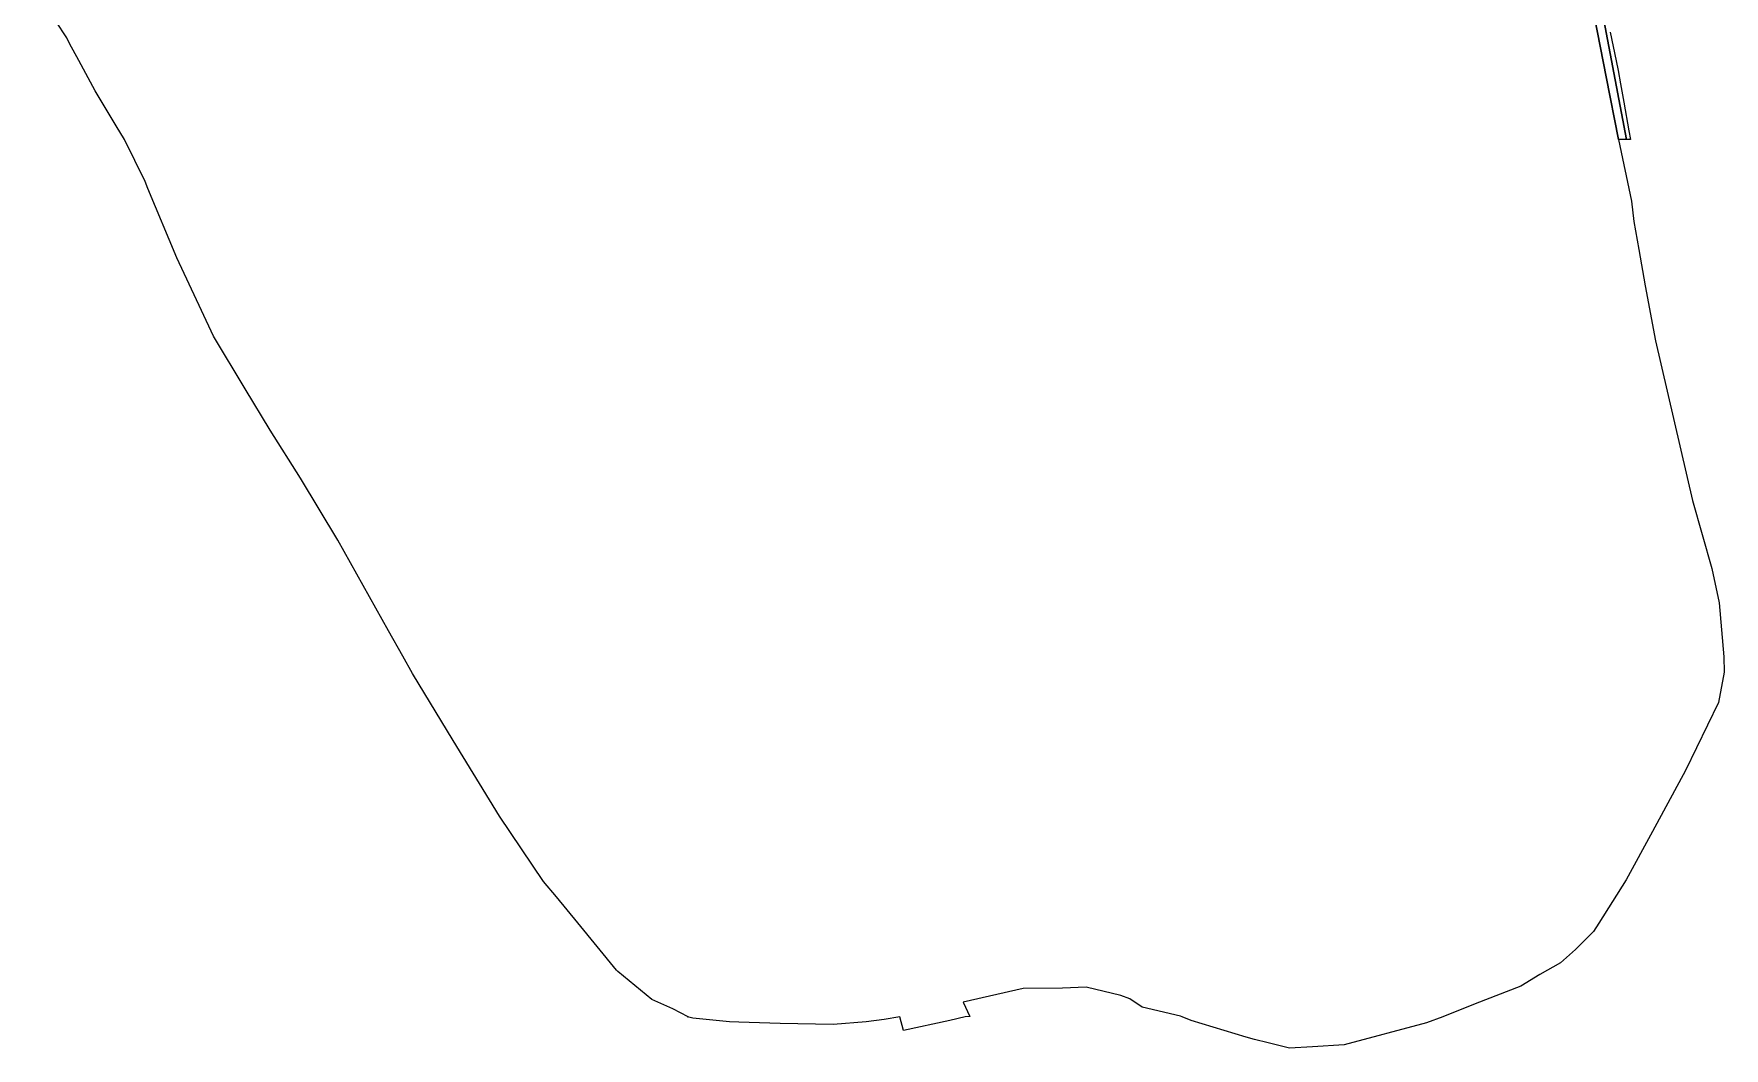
# Model space of a CAD drawing. Header units: feet. Extents: x 197796 to 199821, y 552499 to 555392.
# Drawn here: x 199321.1 to 199706.6, y 552498.6 to 552729.9 of the extents above; entities that cross this region are included whole.
import ezdxf

# ---------------------------------------------------------------- set-up
doc = ezdxf.new("R2010")
doc.units = ezdxf.units.FT
doc.header["$MEASUREMENT"] = 0
doc.layers.add('wipco_지적', color=20, linetype='CONTINUOUS')

msp = doc.modelspace()

# ---------------------------------------------------------------- linework, layer by layer
at = {"layer": 'wipco_지적', "color": 20}
for points in [[(199675.73, 552740.36), (199679.69, 552720.09), (199682.5, 552705.76), (199685.47, 552691.76), (199686.05, 552687.06), (199687.15, 552680.67), (199688.58, 552672.4), (199691.01, 552659.86), (199699.39, 552623.49), (199703.79, 552607.95), (199705.48, 552600.16), (199706.58, 552587.85), (199706.64, 552584.38), (199705.37, 552577.39), (199697.8, 552561.96), (199690.27, 552548.05), (199684.25, 552536.99), (199678.01, 552527.15), (199676.81, 552525.21), (199672.75, 552521.14), (199669.29, 552518.09), (199664.57, 552515.45), (199660.23, 552512.76), (199649.83, 552508.69), (199642.44, 552505.76), (199638.77, 552504.36), (199619.99, 552499.38), (199612.76, 552498.9), (199607.47, 552498.62), (199602.63, 552499.82), (199599.48, 552500.58), (199597.6, 552501.11), (199585.04, 552504.95), (199583.02, 552505.76), (199582.63, 552505.91), (199573.86, 552507.96), (199571.06, 552509.86), (199569.01, 552510.65), (199561.13, 552512.53), (199555.71, 552512.28), (199546.76, 552512.24), (199533.07, 552509.08), (199534.55, 552505.87), (199533.48, 552505.76), (199530.02, 552504.93), (199519.45, 552502.64), (199518.61, 552505.76), (199515.01, 552505.14), (199510.9, 552504.63), (199503.39, 552504.03), (199491.34, 552504.23), (199481.88, 552504.58), (199479.71, 552504.66), (199471.36, 552505.49), (199470.19, 552505.76), (199470.29, 552505.76), (199466.82, 552507.58), (199462.01, 552509.75), (199454.24, 552516.08), (199453.95, 552516.42), (199445.18, 552527.16), (199440.28, 552533.12), (199437.35, 552536.63), (199427.29, 552551.49), (199416.68, 552568.78), (199407.43, 552584.06), (199405.25, 552587.96), (199401.97, 552593.76), (199390.44, 552614.41), (199381.9, 552628.6), (199374.95, 552639.54), (199369.3, 552648.95), (199362.06, 552660.98), (199359.34, 552666.76), (199353.68, 552678.79), (199347.07, 552694.59), (199346.42, 552696.18), (199341.76, 552705.76), (199339.88, 552708.87), (199335.09, 552716.88), (199331.35, 552723.78), (199329.21, 552727.66), (199328.57, 552728.93), (199321.06, 552740.42)], [(199679.19, 552732.97), (199684.35, 552705.76), (199682.5, 552705.76), (199679.69, 552720.09), (199675.73, 552740.36)], [(199680.63, 552730.27), (199682.01, 552723.73), (199682.47, 552721.53), (199683.01, 552718.45), (199683.76, 552714.27), (199684.88, 552707.75), (199685.25, 552705.76), (199684.35, 552705.76), (199679.19, 552732.97)]]:
    msp.add_lwpolyline(points, dxfattribs=at)

doc.saveas('drawing.dxf')
